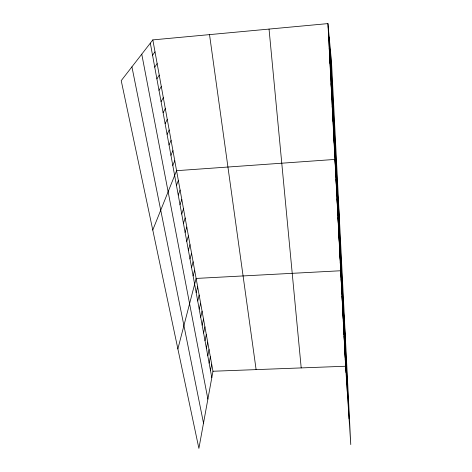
<?xml version="1.0" encoding="UTF-8"?>
<svg xmlns="http://www.w3.org/2000/svg" width="472" height="472" viewBox="0 0 472 472"><rect width="100%" height="100%" fill="white"/><g stroke="black" fill="none" stroke-linecap="round" stroke-linejoin="round"><path stroke-width="0.71" d="M152.839 39.896L212.972 371.246L198.889 448.4L121.221 80.647L152.839 39.896L327.934 23.6L331.539 62.398L350.779 444.583L345.604 366.237L327.934 23.6M210.482 370.479L211.68 364.101M209.143 363.192L210.364 356.861M207.786 355.805L209.031 349.516M206.406 348.312L207.68 342.07M205.013 340.707L206.305 334.518M203.591 332.996L204.919 326.848M202.152 325.167L203.503 319.078M200.694 317.219L202.075 311.184M199.213 309.154L200.618 303.177M197.709 300.971L199.149 295.053M196.181 292.658L197.65 286.805M177.873 348.902L196.128 278.433L340.678 270.751L345.61 341.917M193.101 275.908L194.635 270.185M191.549 267.465L193.113 261.812M189.974 258.898L191.573 253.311M188.375 250.201L190.004 244.691M186.753 241.363L188.417 235.929M185.107 232.395L186.8 227.038M183.431 223.28L185.166 218.011M181.726 214.028L183.502 208.842M180.003 204.624L181.808 199.526M178.245 195.066L180.092 190.063M176.457 185.36L178.345 180.452M152.769 230.029L176.575 170.681L334.937 159.424L339.397 218.542M172.805 165.46L174.776 160.757M170.929 155.264L172.941 150.668M169.023 144.892L171.082 140.414M167.088 134.355L169.188 129.989M165.117 123.629L167.265 119.386M163.111 112.725L165.306 108.607M161.07 101.627L163.318 97.645M158.999 90.341L161.294 86.494M156.887 78.853L159.235 75.148M154.739 67.16L157.141 63.602M152.55 55.259L155.011 51.855M212.972 371.246L345.604 366.237M131.924 66.847L203.509 423.095M141.759 54.174L207.881 399.123M150.32 43.141L211.804 377.659M209.521 34.621L256.113 369.617M269.04 29.081L301.201 367.912M328.577 36.049L328.872 39.294M329.208 48.274L329.509 51.69M329.828 60.28L330.134 63.856M330.435 72.08L330.748 75.803M331.031 83.668L331.356 87.544M331.621 95.055L331.946 99.073M332.199 106.241L332.53 110.401M332.766 117.245L333.102 121.534M333.32 128.054L333.669 132.473M333.869 138.685L334.217 143.222M334.406 149.14L334.766 153.795M335.462 169.537L335.822 174.41M335.976 179.484L336.341 184.463M336.477 189.272L336.849 194.352M336.973 198.907L337.35 204.081M337.462 208.382L337.846 213.657M337.946 217.716L338.33 223.073M338.418 226.896L338.808 232.342M338.884 235.941L339.274 241.469M339.344 244.844L339.74 250.449M339.793 253.612L340.194 259.293M340.241 262.243L340.642 268.002M341.126 279.377L341.527 285.277M341.563 287.879L341.97 293.838M341.993 296.245L342.406 302.275M342.418 304.493L342.831 310.582M342.837 312.611L343.256 318.759M343.25 320.612L343.669 326.819M343.657 328.494L344.076 334.754M344.058 336.265L344.477 342.572M344.454 343.917L344.873 350.277M344.837 351.463L345.268 357.87M345.221 358.903L345.651 365.357M330.312 49.206L349.079 418.835M329.19 37.141L347.469 394.492M328.223 26.668L346.029 372.732"/></g></svg>
